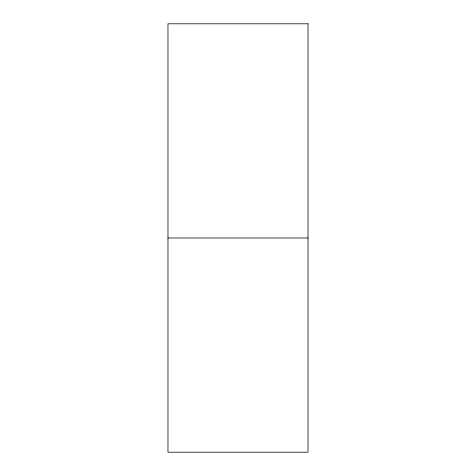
<?xml version="1.0" encoding="UTF-8"?>
<svg xmlns="http://www.w3.org/2000/svg" width="476" height="476" viewBox="0 0 476 476"><rect width="100%" height="100%" fill="white"/><g stroke="black" fill="none" stroke-linecap="round" stroke-linejoin="round"><path stroke-width="0.71" d="M167.974 238L308.026 238M308.026 23.8L167.974 23.8L167.974 452.2L308.026 452.2L308.026 23.8"/></g></svg>
